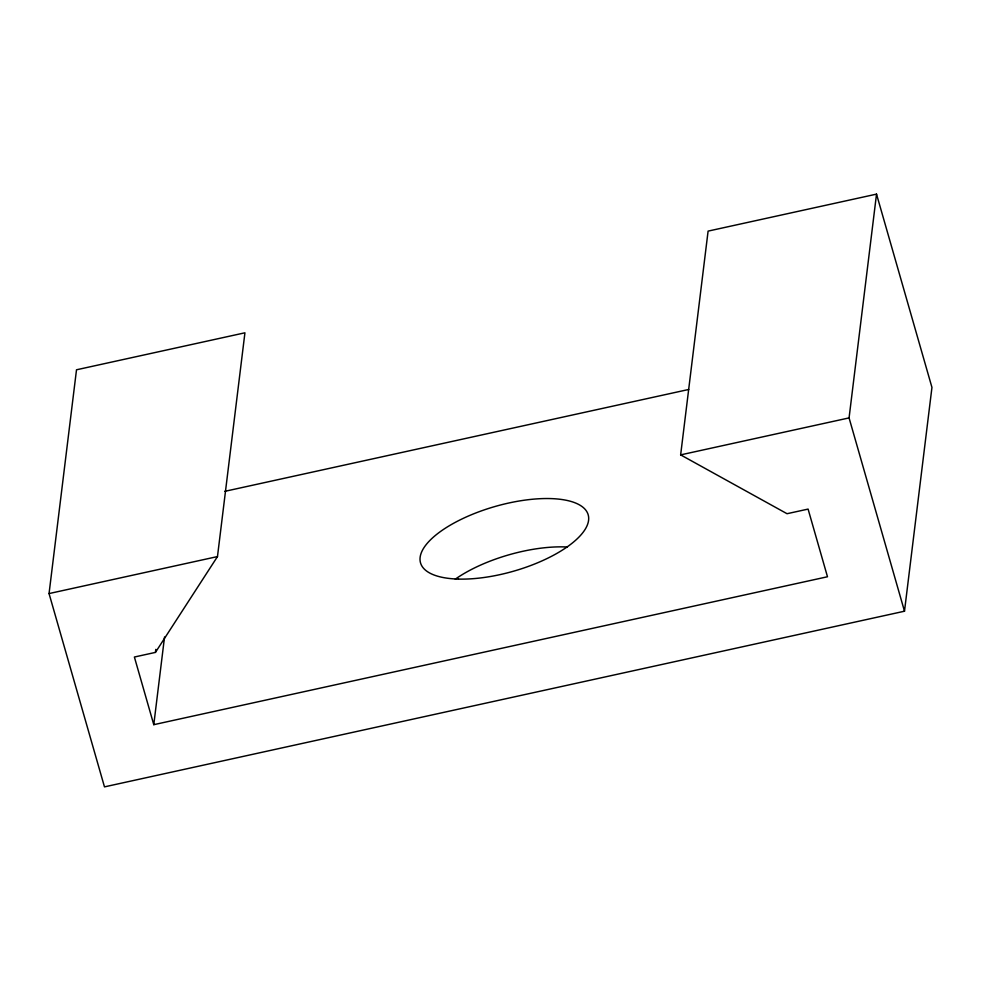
<?xml version="1.0" encoding="UTF-8"?>
<svg xmlns="http://www.w3.org/2000/svg" width="981" height="981" viewBox="0 0 981 981"><rect width="100%" height="100%" fill="white"/><g stroke="black" fill="none" stroke-linecap="round" stroke-linejoin="round"><path stroke-width="1.47" d="M49.05 593.566L76.506 369.788L244.931 332.804L217.475 556.583L155.439 652.402L134.385 657.025L153.784 724.677L827.486 576.754L808.086 509.09L787.032 513.713L680.642 454.877L708.098 231.111L876.524 194.128L931.95 387.434L904.494 611.212L104.477 786.872L49.05 593.566L217.475 556.583M155.439 652.402L155.807 649.373M153.784 724.677L164.538 636.976M904.494 611.212L849.068 417.906L876.524 194.128M224.649 491.371L688.748 389.469M680.642 454.877L849.068 417.906M455.294 579.158A87.199 33.648 -16 0 1 567.423 547.03M458.446 579.084A87.199 33.648 -16 0 0 588.575 520.335A87.199 33.648 -16 0 0 466.061 517.061A87.199 33.648 -16 0 0 458.446 579.084"/></g></svg>
